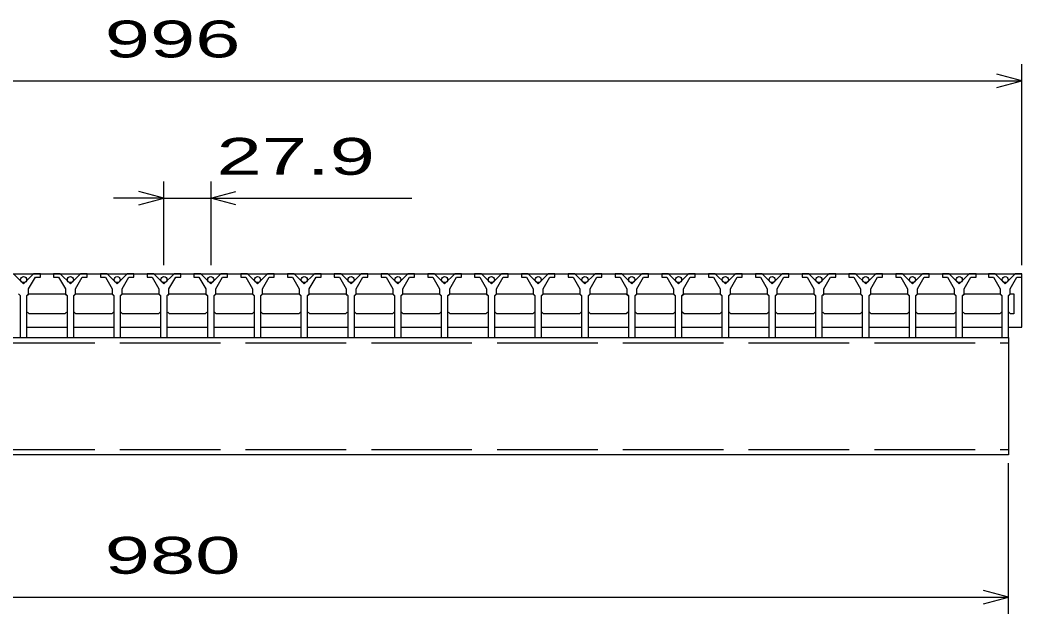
# Model space of a CAD drawing. Units: millimetres, scale not verified. Extents: x -1820 to 1724, y -1285 to 1059.
# Drawn here: x -1028 to -430, y -740 to -385 of the extents above; entities that cross this region are included whole.
import ezdxf
from ezdxf.enums import TextEntityAlignment as Align

# ---------------------------------------------------------------- set-up
doc = ezdxf.new("R2010")
doc.units = ezdxf.units.MM
doc.header["$LTSCALE"] = 10
doc.linetypes.add('DASHED', pattern=[7.5, 6, -1.5])
doc.layers.add('16', color=3, linetype='Continuous', lineweight=25)
doc.layers.add('22', color=2, linetype='Continuous', lineweight=25)
doc.styles.add('ベクトル', font='')
doc.styles.get('ベクトル').set_extended_font_data('ベクトル')

msp = doc.modelspace()

# ---------------------------------------------------------------- linework, layer by layer
at = {"layer": '16'}
for p, q in [((-1426, -536.5), (-430, -536.5)), ((-1025.4, -542.5), (-1031.4, -536.5)), ((-1019.4, -536.5), (-1025.4, -542.5)), ((-1015.4, -536.5), (-1019.4, -536.5)), ((-1015.4, -538.5), (-1015.4, -536.5)), ((-1007.5, -536.5), (-1007.5, -538.5)), ((-1003.5, -536.5), (-1007.5, -536.5)), ((-997.5, -542.5), (-1003.5, -536.5)), ((-991.5, -536.5), (-997.5, -542.5)), ((-987.5, -536.5), (-991.5, -536.5)), ((-987.5, -538.5), (-987.5, -536.5)), ((-979.6, -536.5), (-979.6, -538.5)), ((-975.6, -536.5), (-979.6, -536.5)), ((-969.6, -542.5), (-975.6, -536.5)), ((-963.6, -536.5), (-969.6, -542.5)), ((-959.6, -536.5), (-963.6, -536.5)), ((-959.6, -538.5), (-959.6, -536.5)), ((-951.7, -536.5), (-951.7, -538.5)), ((-947.7, -536.5), (-951.7, -536.5)), ((-941.7, -542.5), (-947.7, -536.5)), ((-935.7, -536.5), (-941.7, -542.5)), ((-931.7, -536.5), (-935.7, -536.5)), ((-931.7, -538.5), (-931.7, -536.5)), ((-923.8, -536.5), (-923.8, -538.5)), ((-919.8, -536.5), (-923.8, -536.5)), ((-913.8, -542.5), (-919.8, -536.5)), ((-907.8, -536.5), (-913.8, -542.5)), ((-903.8, -536.5), (-907.8, -536.5)), ((-903.8, -538.5), (-903.8, -536.5)), ((-895.9, -536.5), (-895.9, -538.5)), ((-891.9, -536.5), (-895.9, -536.5)), ((-885.9, -542.5), (-891.9, -536.5)), ((-879.9, -536.5), (-885.9, -542.5)), ((-875.9, -536.5), (-879.9, -536.5)), ((-875.9, -538.5), (-875.9, -536.5)), ((-868, -536.5), (-868, -538.5)), ((-864, -536.5), (-868, -536.5)), ((-858, -542.5), (-864, -536.5)), ((-852, -536.5), (-858, -542.5)), ((-848, -536.5), (-852, -536.5)), ((-848, -538.5), (-848, -536.5)), ((-840.1, -536.5), (-840.1, -538.5)), ((-836.1, -536.5), (-840.1, -536.5)), ((-830.1, -542.5), (-836.1, -536.5)), ((-824.1, -536.5), (-830.1, -542.5)), ((-820.1, -536.5), (-824.1, -536.5)), ((-820.1, -538.5), (-820.1, -536.5)), ((-812.2, -536.5), (-812.2, -538.5)), ((-808.2, -536.5), (-812.2, -536.5)), ((-802.2, -542.5), (-808.2, -536.5)), ((-796.2, -536.5), (-802.2, -542.5)), ((-792.2, -536.5), (-796.2, -536.5)), ((-792.2, -538.5), (-792.2, -536.5)), ((-784.3, -536.5), (-784.3, -538.5)), ((-780.3, -536.5), (-784.3, -536.5)), ((-774.3, -542.5), (-780.3, -536.5)), ((-768.3, -536.5), (-774.3, -542.5)), ((-764.3, -536.5), (-768.3, -536.5)), ((-764.3, -538.5), (-764.3, -536.5)), ((-756.4, -536.5), (-756.4, -538.5)), ((-752.4, -536.5), (-756.4, -536.5)), ((-746.4, -542.5), (-752.4, -536.5)), ((-740.4, -536.5), (-746.4, -542.5)), ((-736.4, -536.5), (-740.4, -536.5)), ((-736.4, -538.5), (-736.4, -536.5)), ((-728.5, -536.5), (-728.5, -538.5)), ((-724.5, -536.5), (-728.5, -536.5)), ((-718.5, -542.5), (-724.5, -536.5)), ((-712.5, -536.5), (-718.5, -542.5)), ((-708.5, -536.5), (-712.5, -536.5)), ((-708.5, -538.5), (-708.5, -536.5)), ((-700.6, -536.5), (-700.6, -538.5)), ((-696.6, -536.5), (-700.6, -536.5)), ((-690.6, -542.5), (-696.6, -536.5)), ((-684.6, -536.5), (-690.6, -542.5)), ((-680.6, -536.5), (-684.6, -536.5)), ((-680.6, -538.5), (-680.6, -536.5)), ((-672.7, -536.5), (-672.7, -538.5)), ((-668.7, -536.5), (-672.7, -536.5)), ((-662.7, -542.5), (-668.7, -536.5)), ((-656.7, -536.5), (-662.7, -542.5)), ((-652.7, -536.5), (-656.7, -536.5)), ((-652.7, -538.5), (-652.7, -536.5)), ((-644.8, -536.5), (-644.8, -538.5)), ((-640.8, -536.5), (-644.8, -536.5)), ((-634.8, -542.5), (-640.8, -536.5)), ((-628.8, -536.5), (-634.8, -542.5)), ((-624.8, -536.5), (-628.8, -536.5)), ((-624.8, -538.5), (-624.8, -536.5)), ((-616.9, -536.5), (-616.9, -538.5)), ((-612.9, -536.5), (-616.9, -536.5)), ((-606.9, -542.5), (-612.9, -536.5)), ((-600.9, -536.5), (-606.9, -542.5)), ((-596.9, -536.5), (-600.9, -536.5)), ((-596.9, -538.5), (-596.9, -536.5)), ((-589, -536.5), (-589, -538.5)), ((-585, -536.5), (-589, -536.5)), ((-579, -542.5), (-585, -536.5)), ((-573, -536.5), (-579, -542.5)), ((-569, -536.5), (-573, -536.5)), ((-569, -538.5), (-569, -536.5)), ((-561.1, -536.5), (-561.1, -538.5)), ((-557.1, -536.5), (-561.1, -536.5)), ((-551.1, -542.5), (-557.1, -536.5)), ((-545.1, -536.5), (-551.1, -542.5)), ((-541.1, -536.5), (-545.1, -536.5)), ((-541.1, -538.5), (-541.1, -536.5)), ((-533.2, -536.5), (-533.2, -538.5)), ((-529.2, -536.5), (-533.2, -536.5)), ((-523.2, -542.5), (-529.2, -536.5)), ((-517.2, -536.5), (-523.2, -542.5)), ((-513.2, -536.5), (-517.2, -536.5)), ((-513.2, -538.5), (-513.2, -536.5)), ((-505.3, -536.5), (-505.3, -538.5)), ((-501.3, -536.5), (-505.3, -536.5)), ((-495.3, -542.5), (-501.3, -536.5)), ((-489.3, -536.5), (-495.3, -542.5)), ((-485.3, -536.5), (-489.3, -536.5)), ((-485.3, -538.5), (-485.3, -536.5)), ((-477.4, -536.5), (-477.4, -538.5)), ((-473.4, -536.5), (-477.4, -536.5)), ((-467.4, -542.5), (-473.4, -536.5)), ((-461.4, -536.5), (-467.4, -542.5)), ((-457.4, -536.5), (-461.4, -536.5)), ((-457.4, -538.5), (-457.4, -536.5)), ((-450, -536.5), (-450, -538.5)), ((-446, -536.5), (-450, -536.5)), ((-440, -542.5), (-446, -536.5)), ((-434, -536.5), (-440, -542.5)), ((-430, -536.5), (-434, -536.5)), ((-430, -538.5), (-430, -536.5)), ((-430, -568.5), (-430, -536.5)), ((-1022.4, -545.5), (-1018.4, -538.5)), ((-1018.4, -538.5), (-1015.4, -538.5)), ((-1007.5, -538.5), (-1004.5, -538.5)), ((-1004.5, -538.5), (-1000.5, -545.5)), ((-994.5, -545.5), (-990.5, -538.5)), ((-990.5, -538.5), (-987.5, -538.5)), ((-979.6, -538.5), (-976.6, -538.5)), ((-976.6, -538.5), (-972.6, -545.5)), ((-966.6, -545.5), (-962.6, -538.5)), ((-962.6, -538.5), (-959.6, -538.5)), ((-951.7, -538.5), (-948.7, -538.5)), ((-948.7, -538.5), (-944.7, -545.5)), ((-938.7, -545.5), (-934.7, -538.5)), ((-934.7, -538.5), (-931.7, -538.5)), ((-923.8, -538.5), (-920.8, -538.5)), ((-920.8, -538.5), (-916.8, -545.5)), ((-910.8, -545.5), (-906.8, -538.5)), ((-906.8, -538.5), (-903.8, -538.5)), ((-895.9, -538.5), (-892.9, -538.5)), ((-892.9, -538.5), (-888.9, -545.5)), ((-882.9, -545.5), (-878.9, -538.5)), ((-878.9, -538.5), (-875.9, -538.5)), ((-868, -538.5), (-865, -538.5)), ((-865, -538.5), (-861, -545.5)), ((-855, -545.5), (-851, -538.5)), ((-851, -538.5), (-848, -538.5)), ((-840.1, -538.5), (-837.1, -538.5)), ((-837.1, -538.5), (-833.1, -545.5)), ((-827.1, -545.5), (-823.1, -538.5)), ((-823.1, -538.5), (-820.1, -538.5)), ((-812.2, -538.5), (-809.2, -538.5)), ((-809.2, -538.5), (-805.2, -545.5)), ((-799.2, -545.5), (-795.2, -538.5)), ((-795.2, -538.5), (-792.2, -538.5)), ((-784.3, -538.5), (-781.3, -538.5)), ((-781.3, -538.5), (-777.3, -545.5)), ((-771.3, -545.5), (-767.3, -538.5)), ((-767.3, -538.5), (-764.3, -538.5)), ((-756.4, -538.5), (-753.4, -538.5)), ((-753.4, -538.5), (-749.4, -545.5)), ((-743.4, -545.5), (-739.4, -538.5)), ((-739.4, -538.5), (-736.4, -538.5)), ((-728.5, -538.5), (-725.5, -538.5)), ((-725.5, -538.5), (-721.5, -545.5)), ((-715.5, -545.5), (-711.5, -538.5)), ((-711.5, -538.5), (-708.5, -538.5)), ((-700.6, -538.5), (-697.6, -538.5)), ((-697.6, -538.5), (-693.6, -545.5)), ((-687.6, -545.5), (-683.6, -538.5)), ((-683.6, -538.5), (-680.6, -538.5)), ((-672.7, -538.5), (-669.7, -538.5)), ((-669.7, -538.5), (-665.7, -545.5)), ((-659.7, -545.5), (-655.7, -538.5)), ((-655.7, -538.5), (-652.7, -538.5)), ((-644.8, -538.5), (-641.8, -538.5)), ((-641.8, -538.5), (-637.8, -545.5)), ((-631.8, -545.5), (-627.8, -538.5)), ((-627.8, -538.5), (-624.8, -538.5)), ((-616.9, -538.5), (-613.9, -538.5)), ((-613.9, -538.5), (-609.9, -545.5)), ((-603.9, -545.5), (-599.9, -538.5)), ((-599.9, -538.5), (-596.9, -538.5)), ((-589, -538.5), (-586, -538.5)), ((-586, -538.5), (-582, -545.5)), ((-576, -545.5), (-572, -538.5)), ((-572, -538.5), (-569, -538.5)), ((-561.1, -538.5), (-558.1, -538.5)), ((-558.1, -538.5), (-554.1, -545.5)), ((-548.1, -545.5), (-544.1, -538.5)), ((-544.1, -538.5), (-541.1, -538.5)), ((-533.2, -538.5), (-530.2, -538.5)), ((-530.2, -538.5), (-526.2, -545.5)), ((-520.2, -545.5), (-516.2, -538.5)), ((-516.2, -538.5), (-513.2, -538.5)), ((-505.3, -538.5), (-502.3, -538.5)), ((-502.3, -538.5), (-498.3, -545.5)), ((-492.3, -545.5), (-488.3, -538.5)), ((-488.3, -538.5), (-485.3, -538.5)), ((-477.4, -538.5), (-474.4, -538.5)), ((-474.4, -538.5), (-470.4, -545.5)), ((-464.4, -545.5), (-460.4, -538.5)), ((-460.4, -538.5), (-457.4, -538.5)), ((-450, -538.5), (-447, -538.5)), ((-447, -538.5), (-443, -545.5)), ((-437, -545.5), (-433, -538.5)), ((-433, -538.5), (-430, -538.5)), ((-1028.4, -548.5), (-1027.4, -549.5)), ((-1027.4, -549.5), (-1027.4, -574.5)), ((-1023.4, -549.5), (-1022.4, -548.5)), ((-1023.4, -574.5), (-1023.4, -549.5)), ((-1023.15, -549.5), (-1022.15, -548.5)), ((-1022.4, -548.5), (-1022.4, -545.5)), ((-1022.15, -548.5), (-1000.75, -548.5)), ((-1000.75, -548.5), (-999.75, -549.5)), ((-1000.5, -545.5), (-1000.5, -548.5)), ((-1000.5, -548.5), (-999.5, -549.5)), ((-999.5, -549.5), (-999.5, -574.5)), ((-995.5, -549.5), (-994.5, -548.5)), ((-995.5, -574.5), (-995.5, -549.5)), ((-995.25, -549.5), (-994.25, -548.5)), ((-994.5, -548.5), (-994.5, -545.5)), ((-994.25, -548.5), (-972.85, -548.5)), ((-972.85, -548.5), (-971.85, -549.5)), ((-972.6, -545.5), (-972.6, -548.5)), ((-972.6, -548.5), (-971.6, -549.5)), ((-971.6, -549.5), (-971.6, -574.5)), ((-967.6, -549.5), (-966.6, -548.5)), ((-967.6, -574.5), (-967.6, -549.5)), ((-967.35, -549.5), (-966.35, -548.5)), ((-966.6, -548.5), (-966.6, -545.5)), ((-966.35, -548.5), (-944.95, -548.5)), ((-944.95, -548.5), (-943.95, -549.5)), ((-944.7, -545.5), (-944.7, -548.5)), ((-944.7, -548.5), (-943.7, -549.5)), ((-943.7, -549.5), (-943.7, -574.5)), ((-939.7, -549.5), (-938.7, -548.5)), ((-939.7, -574.5), (-939.7, -549.5)), ((-939.45, -549.5), (-938.45, -548.5)), ((-938.7, -548.5), (-938.7, -545.5)), ((-938.45, -548.5), (-917.05, -548.5)), ((-917.05, -548.5), (-916.05, -549.5)), ((-916.8, -545.5), (-916.8, -548.5)), ((-916.8, -548.5), (-915.8, -549.5)), ((-915.8, -549.5), (-915.8, -574.5)), ((-911.8, -549.5), (-910.8, -548.5)), ((-911.8, -574.5), (-911.8, -549.5)), ((-911.55, -549.5), (-910.55, -548.5)), ((-910.8, -548.5), (-910.8, -545.5)), ((-910.55, -548.5), (-889.15, -548.5)), ((-889.15, -548.5), (-888.15, -549.5)), ((-888.9, -545.5), (-888.9, -548.5)), ((-888.9, -548.5), (-887.9, -549.5)), ((-887.9, -549.5), (-887.9, -574.5)), ((-883.9, -549.5), (-882.9, -548.5)), ((-883.9, -574.5), (-883.9, -549.5)), ((-883.65, -549.5), (-882.65, -548.5)), ((-882.9, -548.5), (-882.9, -545.5)), ((-882.65, -548.5), (-861.25, -548.5)), ((-861.25, -548.5), (-860.25, -549.5)), ((-861, -545.5), (-861, -548.5)), ((-861, -548.5), (-860, -549.5)), ((-860, -549.5), (-860, -574.5)), ((-856, -549.5), (-855, -548.5)), ((-856, -574.5), (-856, -549.5)), ((-855.75, -549.5), (-854.75, -548.5)), ((-855, -548.5), (-855, -545.5)), ((-854.75, -548.5), (-833.35, -548.5)), ((-833.35, -548.5), (-832.35, -549.5)), ((-833.1, -545.5), (-833.1, -548.5)), ((-833.1, -548.5), (-832.1, -549.5)), ((-832.1, -549.5), (-832.1, -574.5)), ((-828.1, -549.5), (-827.1, -548.5)), ((-828.1, -574.5), (-828.1, -549.5)), ((-827.85, -549.5), (-826.85, -548.5)), ((-827.1, -548.5), (-827.1, -545.5)), ((-826.85, -548.5), (-805.45, -548.5)), ((-805.45, -548.5), (-804.45, -549.5)), ((-805.2, -545.5), (-805.2, -548.5)), ((-805.2, -548.5), (-804.2, -549.5)), ((-804.2, -549.5), (-804.2, -574.5)), ((-800.2, -549.5), (-799.2, -548.5)), ((-800.2, -574.5), (-800.2, -549.5)), ((-799.95, -549.5), (-798.95, -548.5)), ((-799.2, -548.5), (-799.2, -545.5)), ((-798.95, -548.5), (-777.55, -548.5)), ((-777.55, -548.5), (-776.55, -549.5)), ((-777.3, -545.5), (-777.3, -548.5)), ((-777.3, -548.5), (-776.3, -549.5)), ((-776.3, -549.5), (-776.3, -574.5)), ((-772.3, -549.5), (-771.3, -548.5)), ((-772.3, -574.5), (-772.3, -549.5)), ((-772.05, -549.5), (-771.05, -548.5)), ((-771.3, -548.5), (-771.3, -545.5)), ((-771.05, -548.5), (-749.65, -548.5)), ((-749.65, -548.5), (-748.65, -549.5)), ((-749.4, -545.5), (-749.4, -548.5)), ((-749.4, -548.5), (-748.4, -549.5)), ((-748.4, -549.5), (-748.4, -574.5)), ((-744.4, -549.5), (-743.4, -548.5)), ((-744.4, -574.5), (-744.4, -549.5)), ((-744.15, -549.5), (-743.15, -548.5)), ((-743.4, -548.5), (-743.4, -545.5)), ((-743.15, -548.5), (-721.75, -548.5)), ((-721.75, -548.5), (-720.75, -549.5)), ((-721.5, -545.5), (-721.5, -548.5)), ((-721.5, -548.5), (-720.5, -549.5)), ((-720.5, -549.5), (-720.5, -574.5)), ((-716.5, -549.5), (-715.5, -548.5)), ((-716.5, -574.5), (-716.5, -549.5)), ((-716.25, -549.5), (-715.25, -548.5)), ((-715.5, -548.5), (-715.5, -545.5)), ((-715.25, -548.5), (-693.85, -548.5)), ((-693.85, -548.5), (-692.85, -549.5)), ((-693.6, -545.5), (-693.6, -548.5)), ((-693.6, -548.5), (-692.6, -549.5)), ((-692.6, -549.5), (-692.6, -574.5)), ((-688.6, -549.5), (-687.6, -548.5)), ((-688.6, -574.5), (-688.6, -549.5)), ((-688.35, -549.5), (-687.35, -548.5)), ((-687.6, -548.5), (-687.6, -545.5)), ((-687.35, -548.5), (-665.95, -548.5)), ((-665.95, -548.5), (-664.95, -549.5)), ((-665.7, -545.5), (-665.7, -548.5)), ((-665.7, -548.5), (-664.7, -549.5)), ((-664.7, -549.5), (-664.7, -574.5)), ((-660.7, -549.5), (-659.7, -548.5)), ((-660.7, -574.5), (-660.7, -549.5)), ((-660.45, -549.5), (-659.45, -548.5)), ((-659.7, -548.5), (-659.7, -545.5)), ((-659.45, -548.5), (-638.05, -548.5)), ((-638.05, -548.5), (-637.05, -549.5)), ((-637.8, -545.5), (-637.8, -548.5)), ((-637.8, -548.5), (-636.8, -549.5)), ((-636.8, -549.5), (-636.8, -574.5)), ((-632.8, -549.5), (-631.8, -548.5)), ((-632.8, -574.5), (-632.8, -549.5)), ((-632.55, -549.5), (-631.55, -548.5)), ((-631.8, -548.5), (-631.8, -545.5)), ((-631.55, -548.5), (-610.15, -548.5)), ((-610.15, -548.5), (-609.15, -549.5)), ((-609.9, -545.5), (-609.9, -548.5)), ((-609.9, -548.5), (-608.9, -549.5)), ((-608.9, -549.5), (-608.9, -574.5)), ((-604.9, -549.5), (-603.9, -548.5)), ((-604.9, -574.5), (-604.9, -549.5)), ((-604.65, -549.5), (-603.65, -548.5)), ((-603.9, -548.5), (-603.9, -545.5)), ((-603.65, -548.5), (-582.25, -548.5)), ((-582.25, -548.5), (-581.25, -549.5)), ((-582, -545.5), (-582, -548.5)), ((-582, -548.5), (-581, -549.5)), ((-581, -549.5), (-581, -574.5)), ((-577, -549.5), (-576, -548.5)), ((-577, -574.5), (-577, -549.5)), ((-576.75, -549.5), (-575.75, -548.5)), ((-576, -548.5), (-576, -545.5)), ((-575.75, -548.5), (-554.35, -548.5)), ((-554.35, -548.5), (-553.35, -549.5)), ((-554.1, -545.5), (-554.1, -548.5)), ((-554.1, -548.5), (-553.1, -549.5)), ((-553.1, -549.5), (-553.1, -574.5)), ((-549.1, -549.5), (-548.1, -548.5)), ((-549.1, -574.5), (-549.1, -549.5)), ((-548.85, -549.5), (-547.85, -548.5)), ((-548.1, -548.5), (-548.1, -545.5)), ((-547.85, -548.5), (-526.45, -548.5)), ((-526.45, -548.5), (-525.45, -549.5)), ((-526.2, -545.5), (-526.2, -548.5)), ((-526.2, -548.5), (-525.2, -549.5)), ((-525.2, -549.5), (-525.2, -574.5)), ((-521.2, -549.5), (-520.2, -548.5)), ((-521.2, -574.5), (-521.2, -549.5)), ((-520.95, -549.5), (-519.95, -548.5)), ((-520.2, -548.5), (-520.2, -545.5)), ((-519.95, -548.5), (-498.55, -548.5)), ((-498.55, -548.5), (-497.55, -549.5)), ((-498.3, -545.5), (-498.3, -548.5)), ((-498.3, -548.5), (-497.3, -549.5)), ((-497.3, -549.5), (-497.3, -574.5)), ((-493.3, -549.5), (-492.3, -548.5)), ((-493.3, -574.5), (-493.3, -549.5)), ((-493.05, -549.5), (-492.05, -548.5)), ((-492.3, -548.5), (-492.3, -545.5)), ((-492.05, -548.5), (-470.65, -548.5)), ((-470.65, -548.5), (-469.65, -549.5)), ((-470.4, -545.5), (-470.4, -548.5)), ((-470.4, -548.5), (-469.4, -549.5)), ((-469.4, -549.5), (-469.4, -574.5)), ((-465.4, -549.5), (-464.4, -548.5)), ((-465.4, -574.5), (-465.4, -549.5)), ((-465.15, -549.5), (-464.15, -548.5)), ((-464.4, -548.5), (-464.4, -545.5)), ((-464.15, -548.5), (-443.25, -548.5)), ((-443.25, -548.5), (-442.25, -549.5)), ((-443, -545.5), (-443, -548.5)), ((-443, -548.5), (-442, -549.5)), ((-442, -549.5), (-442, -574.5)), ((-438, -549.5), (-437, -548.5)), ((-438, -574.5), (-438, -549.5)), ((-437.75, -549.5), (-436.75, -548.5)), ((-437, -548.5), (-437, -545.5)), ((-436.75, -548.5), (-434.75, -548.5)), ((-434.75, -548.5), (-434.75, -560.5)), ((-1022.15, -560.5), (-1023.15, -559.5)), ((-1000.75, -560.5), (-1022.15, -560.5)), ((-999.75, -559.5), (-1000.75, -560.5)), ((-994.25, -560.5), (-995.25, -559.5)), ((-972.85, -560.5), (-994.25, -560.5)), ((-971.85, -559.5), (-972.85, -560.5)), ((-966.35, -560.5), (-967.35, -559.5)), ((-944.95, -560.5), (-966.35, -560.5)), ((-943.95, -559.5), (-944.95, -560.5)), ((-938.45, -560.5), (-939.45, -559.5)), ((-917.05, -560.5), (-938.45, -560.5)), ((-916.05, -559.5), (-917.05, -560.5)), ((-910.55, -560.5), (-911.55, -559.5)), ((-889.15, -560.5), (-910.55, -560.5)), ((-888.15, -559.5), (-889.15, -560.5)), ((-882.65, -560.5), (-883.65, -559.5)), ((-861.25, -560.5), (-882.65, -560.5)), ((-860.25, -559.5), (-861.25, -560.5)), ((-854.75, -560.5), (-855.75, -559.5)), ((-833.35, -560.5), (-854.75, -560.5)), ((-832.35, -559.5), (-833.35, -560.5)), ((-826.85, -560.5), (-827.85, -559.5)), ((-805.45, -560.5), (-826.85, -560.5)), ((-804.45, -559.5), (-805.45, -560.5)), ((-798.95, -560.5), (-799.95, -559.5)), ((-777.55, -560.5), (-798.95, -560.5)), ((-776.55, -559.5), (-777.55, -560.5)), ((-771.05, -560.5), (-772.05, -559.5)), ((-749.65, -560.5), (-771.05, -560.5)), ((-748.65, -559.5), (-749.65, -560.5)), ((-743.15, -560.5), (-744.15, -559.5)), ((-721.75, -560.5), (-743.15, -560.5)), ((-720.75, -559.5), (-721.75, -560.5)), ((-715.25, -560.5), (-716.25, -559.5)), ((-693.85, -560.5), (-715.25, -560.5)), ((-692.85, -559.5), (-693.85, -560.5)), ((-687.35, -560.5), (-688.35, -559.5)), ((-665.95, -560.5), (-687.35, -560.5)), ((-664.95, -559.5), (-665.95, -560.5)), ((-659.45, -560.5), (-660.45, -559.5)), ((-638.05, -560.5), (-659.45, -560.5)), ((-637.05, -559.5), (-638.05, -560.5)), ((-631.55, -560.5), (-632.55, -559.5)), ((-610.15, -560.5), (-631.55, -560.5)), ((-609.15, -559.5), (-610.15, -560.5)), ((-603.65, -560.5), (-604.65, -559.5)), ((-582.25, -560.5), (-603.65, -560.5)), ((-581.25, -559.5), (-582.25, -560.5)), ((-575.75, -560.5), (-576.75, -559.5)), ((-554.35, -560.5), (-575.75, -560.5)), ((-553.35, -559.5), (-554.35, -560.5)), ((-547.85, -560.5), (-548.85, -559.5)), ((-526.45, -560.5), (-547.85, -560.5)), ((-525.45, -559.5), (-526.45, -560.5)), ((-519.95, -560.5), (-520.95, -559.5)), ((-498.55, -560.5), (-519.95, -560.5)), ((-497.55, -559.5), (-498.55, -560.5)), ((-492.05, -560.5), (-493.05, -559.5)), ((-470.65, -560.5), (-492.05, -560.5)), ((-469.65, -559.5), (-470.65, -560.5)), ((-464.15, -560.5), (-465.15, -559.5)), ((-443.25, -560.5), (-464.15, -560.5)), ((-442.25, -559.5), (-443.25, -560.5)), ((-436.75, -560.5), (-437.75, -559.5)), ((-434.75, -560.5), (-436.75, -560.5)), ((-1023.15, -568.5), (-999.75, -568.5)), ((-995.25, -568.5), (-971.85, -568.5)), ((-967.35, -568.5), (-943.95, -568.5)), ((-939.45, -568.5), (-916.05, -568.5)), ((-911.55, -568.5), (-888.15, -568.5)), ((-883.65, -568.5), (-860.25, -568.5)), ((-855.75, -568.5), (-832.35, -568.5)), ((-827.85, -568.5), (-804.45, -568.5)), ((-799.95, -568.5), (-776.55, -568.5)), ((-772.05, -568.5), (-748.65, -568.5)), ((-744.15, -568.5), (-720.75, -568.5)), ((-716.25, -568.5), (-692.85, -568.5)), ((-688.35, -568.5), (-664.95, -568.5)), ((-660.45, -568.5), (-637.05, -568.5)), ((-632.55, -568.5), (-609.15, -568.5)), ((-604.65, -568.5), (-581.25, -568.5)), ((-576.75, -568.5), (-553.35, -568.5)), ((-548.85, -568.5), (-525.45, -568.5)), ((-520.95, -568.5), (-497.55, -568.5)), ((-493.05, -568.5), (-469.65, -568.5)), ((-465.15, -568.5), (-442.25, -568.5)), ((-437.75, -568.5), (-430, -568.5)), ((-1418, -574.5), (-438, -574.5)), ((-1027.4, -574.5), (-1023.4, -574.5)), ((-999.5, -574.5), (-995.5, -574.5)), ((-971.6, -574.5), (-967.6, -574.5)), ((-943.7, -574.5), (-939.7, -574.5)), ((-915.8, -574.5), (-911.8, -574.5)), ((-887.9, -574.5), (-883.9, -574.5)), ((-860, -574.5), (-856, -574.5)), ((-832.1, -574.5), (-828.1, -574.5)), ((-804.2, -574.5), (-800.2, -574.5)), ((-776.3, -574.5), (-772.3, -574.5)), ((-748.4, -574.5), (-744.4, -574.5)), ((-720.5, -574.5), (-716.5, -574.5)), ((-692.6, -574.5), (-688.6, -574.5)), ((-664.7, -574.5), (-660.7, -574.5)), ((-636.8, -574.5), (-632.8, -574.5)), ((-608.9, -574.5), (-604.9, -574.5)), ((-581, -574.5), (-577, -574.5)), ((-553.1, -574.5), (-549.1, -574.5)), ((-525.2, -574.5), (-521.2, -574.5)), ((-497.3, -574.5), (-493.3, -574.5)), ((-469.4, -574.5), (-465.4, -574.5)), ((-442, -574.5), (-438, -574.5)), ((-438, -574.5), (-438, -644.5)), ((-438, -644.5), (-1418, -644.5))]:
    msp.add_line(p, q, dxfattribs=at)
at = {"layer": '16', "linetype": 'DASHED'}
for p, q in [((-1418, -577.7), (-438, -577.7)), ((-1418, -641.3), (-438, -641.3))]:
    msp.add_line(p, q, dxfattribs=at)
at = {"layer": '16'}
for centre in [(-1025.4, -540), (-997.5, -540), (-969.6, -540), (-941.7, -540), (-913.8, -540), (-885.9, -540), (-858, -540), (-830.1, -540), (-802.2, -540), (-774.3, -540), (-746.4, -540), (-718.5, -540), (-690.6, -540), (-662.7, -540), (-634.8, -540), (-606.9, -540), (-579, -540), (-551.1, -540), (-523.2, -540), (-495.3, -540), (-467.4, -540), (-440, -540)]:
    msp.add_circle(centre, 1.8, dxfattribs=at)
at = {"layer": '22', "color": 4}
for p, q in [((-430, -531.5), (-430, -411.5)), ((-430, -421.5), (-445, -417.5)), ((-1426, -421.5), (-430, -421.5)), ((-445, -425.5), (-430, -421.5)), ((-941.7, -531.5), (-941.7, -481.5)), ((-913.8, -481.5), (-913.8, -531.5)), ((-941.7, -491.5), (-956.7, -487.5)), ((-913.8, -491.5), (-898.8, -487.5)), ((-941.7, -491.5), (-971.7, -491.5)), ((-956.7, -495.5), (-941.7, -491.5)), ((-941.7, -491.5), (-913.8, -491.5)), ((-898.8, -495.5), (-913.8, -491.5)), ((-913.8, -491.5), (-793.8, -491.5)), ((-438, -739.5), (-438, -649.5)), ((-438, -729.5), (-453, -725.5)), ((-1418, -729.5), (-438, -729.5)), ((-453, -733.5), (-438, -729.5))]:
    msp.add_line(p, q, dxfattribs=at)

# ---------------------------------------------------------------- texts
at = {"layer": '22', "style": 'ベクトル', "width": 1.65}
for s, p in [(' 996 ', (-990.5, -396.5)), (' 27.9 ', (-923.8, -466.5)), (' 980 ', (-990.5, -704.5))]:
    msp.add_text(s, height=21.99, dxfattribs=at).set_placement(p, align=Align.MIDDLE_LEFT)

doc.saveas('drawing.dxf')
